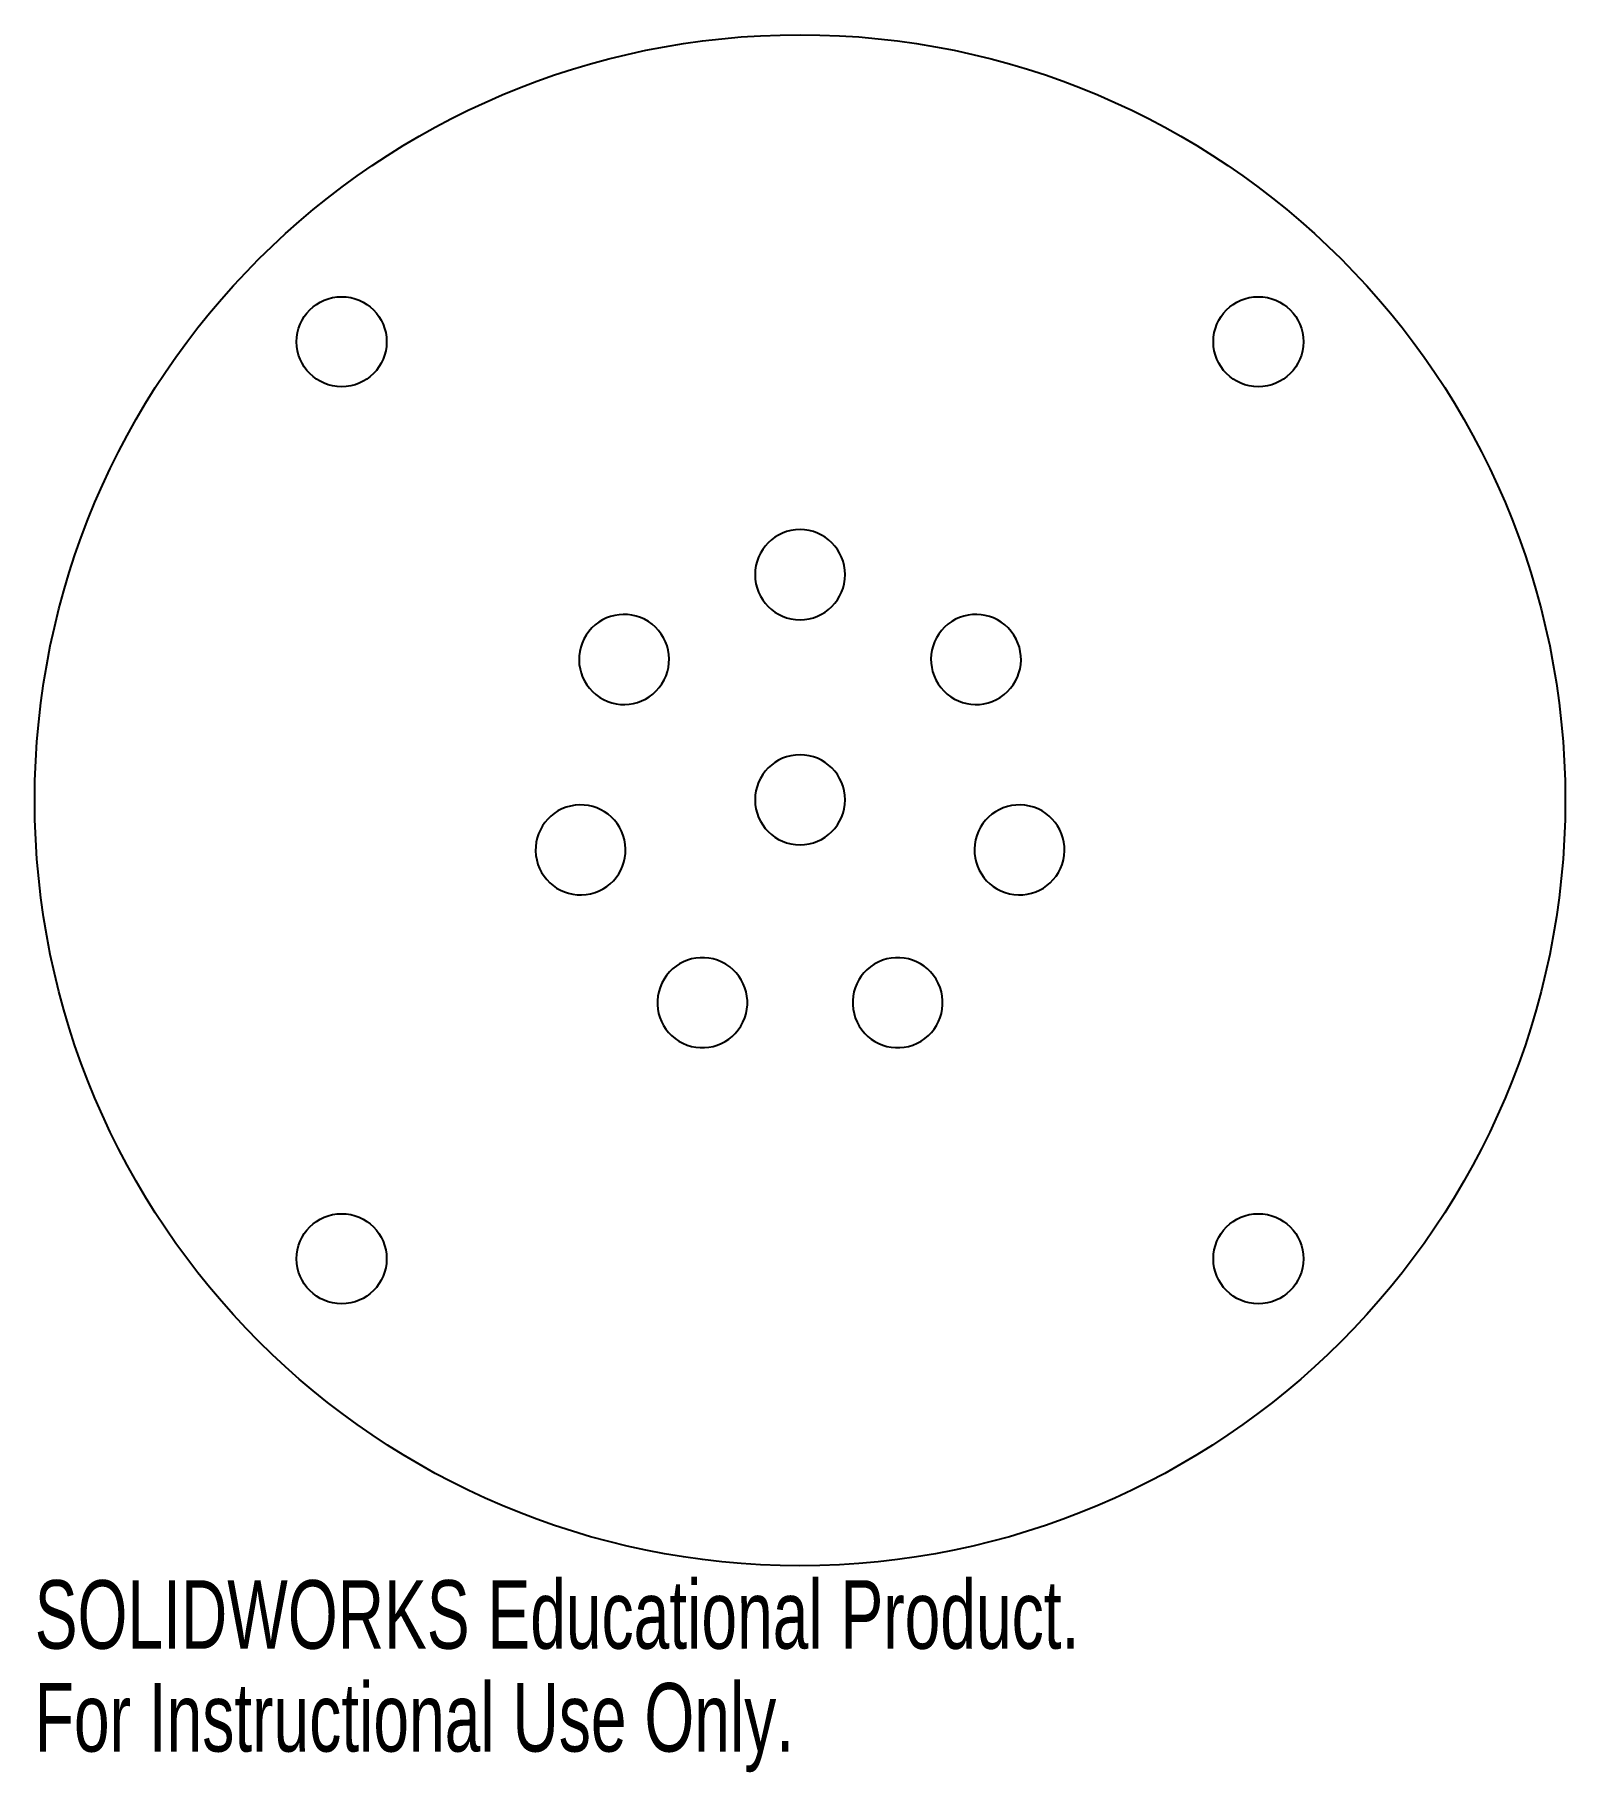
# Model space of a CAD drawing. Header units: inches. Extents: x -2.13 to 2.13, y -2.7 to 2.13.
import ezdxf

# ---------------------------------------------------------------- set-up
doc = ezdxf.new("R2010")
doc.units = ezdxf.units.IN
doc.header["$MEASUREMENT"] = 0
doc.styles.add('SLDTEXTSTYLE0', font='TXT', dxfattribs={"width": 0.7})

msp = doc.modelspace()

# ---------------------------------------------------------------- linework, layer by layer
at = {"color": 7, "linetype": 'Continuous', "lineweight": 25}
for centre, radius in [((0, 0), 2.125), ((-1.2728, 1.2728), 0.125), ((1.2728, 1.2728), 0.125), ((-1.2728, -1.2728), 0.125), ((1.2728, -1.2728), 0.125)]:
    msp.add_circle(centre, radius, dxfattribs=at)
for points, knots in [([(0.1251, 0.6262), (0.1251, 0.6952), (0.0691, 0.7512), (0.0001, 0.7512), (-0.069, 0.7512), (-0.1249, 0.6952), (-0.1249, 0.6262)], [2, 2, 2, 2, 3, 3, 3, 4, 4, 4, 4]), ([(-0.1249, 0.6262), (-0.1249, 0.5571), (-0.069, 0.5012), (0.0001, 0.5012), (0.0691, 0.5012), (0.1251, 0.5571), (0.1251, 0.6262)], [0, 0, 0, 0, 1, 1, 1, 2, 2, 2, 2]), ([(-0.4106, 0.4886), (-0.4646, 0.5316), (-0.5433, 0.5228), (-0.5863, 0.4688), (-0.6294, 0.4148), (-0.6205, 0.3362), (-0.5665, 0.2931)], [2, 2, 2, 2, 3, 3, 3, 4, 4, 4, 4]), ([(0.5666, 0.2931), (0.6206, 0.3362), (0.6295, 0.4148), (0.5864, 0.4688), (0.5434, 0.5228), (0.4647, 0.5316), (0.4108, 0.4886)], [2, 2, 2, 2, 3, 3, 3, 4, 4, 4, 4]), ([(-0.5665, 0.2931), (-0.5125, 0.2501), (-0.4339, 0.2589), (-0.3909, 0.3129), (-0.3478, 0.3669), (-0.3567, 0.4455), (-0.4106, 0.4886)], [0, 0, 0, 0, 1, 1, 1, 2, 2, 2, 2]), ([(0.4108, 0.4886), (0.3568, 0.4455), (0.3479, 0.3669), (0.391, 0.3129), (0.434, 0.2589), (0.5127, 0.2501), (0.5666, 0.2931)], [0, 0, 0, 0, 1, 1, 1, 2, 2, 2, 2]), ([(0.1251, 0.0012), (0.1251, 0.0702), (0.0691, 0.1262), (0.0001, 0.1262), (-0.069, 0.1262), (-0.1249, 0.0702), (-0.1249, 0.0012)], [2, 2, 2, 2, 3, 3, 3, 4, 4, 4, 4]), ([(-0.1249, 0.0012), (-0.1249, -0.0679), (-0.069, -0.1238), (0.0001, -0.1238), (0.0691, -0.1238), (0.1251, -0.0679), (0.1251, 0.0012)], [0, 0, 0, 0, 1, 1, 1, 2, 2, 2, 2]), ([(-0.6371, -0.016), (-0.7044, -0.0314), (-0.7465, -0.0984), (-0.7311, -0.1657), (-0.7158, -0.233), (-0.6488, -0.2751), (-0.5815, -0.2598)], [2, 2, 2, 2, 3, 3, 3, 4, 4, 4, 4]), ([(-0.5815, -0.2598), (-0.5142, -0.2444), (-0.472, -0.1774), (-0.4874, -0.1101), (-0.5028, -0.0428), (-0.5698, -0.0007), (-0.6371, -0.016)], [0, 0, 0, 0, 1, 1, 1, 2, 2, 2, 2]), ([(0.6372, -0.016), (0.5699, -0.0007), (0.5029, -0.0428), (0.4875, -0.1101), (0.4722, -0.1774), (0.5143, -0.2444), (0.5816, -0.2598)], [0, 0, 0, 0, 1, 1, 1, 2, 2, 2, 2]), ([(0.5816, -0.2598), (0.6489, -0.2751), (0.7159, -0.233), (0.7313, -0.1657), (0.7466, -0.0984), (0.7045, -0.0314), (0.6372, -0.016)], [2, 2, 2, 2, 3, 3, 3, 4, 4, 4, 4]), ([(-0.1585, -0.6162), (-0.1285, -0.554), (-0.1547, -0.4793), (-0.2169, -0.4493), (-0.2791, -0.4194), (-0.3538, -0.4455), (-0.3837, -0.5077)], [0, 0, 0, 0, 1, 1, 1, 2, 2, 2, 2]), ([(0.3839, -0.5077), (0.3539, -0.4455), (0.2792, -0.4194), (0.217, -0.4493), (0.1548, -0.4793), (0.1287, -0.554), (0.1586, -0.6162)], [0, 0, 0, 0, 1, 1, 1, 2, 2, 2, 2]), ([(-0.3837, -0.5077), (-0.4137, -0.5699), (-0.3876, -0.6446), (-0.3254, -0.6746), (-0.2632, -0.7045), (-0.1885, -0.6784), (-0.1585, -0.6162)], [2, 2, 2, 2, 3, 3, 3, 4, 4, 4, 4]), ([(0.1586, -0.6162), (0.1886, -0.6784), (0.2633, -0.7045), (0.3255, -0.6746), (0.3877, -0.6446), (0.4138, -0.5699), (0.3839, -0.5077)], [2, 2, 2, 2, 3, 3, 3, 4, 4, 4, 4])]:
    msp.add_open_spline(points, degree=3, knots=knots, dxfattribs=at)

# ---------------------------------------------------------------- texts
at = {"color": 7, "linetype": 'Continuous', "char_height": 0.1903, "attachment_point": 1, "style": 'SLDTEXTSTYLE0'}
for s, insert in [('SOLIDWORKS Educational Product.', (-2.125, -2.1651)), ('For Instructional Use Only.', (-2.125, -2.4506))]:
    msp.add_mtext(s, dxfattribs=dict(at, insert=insert))

doc.saveas('drawing.dxf')
